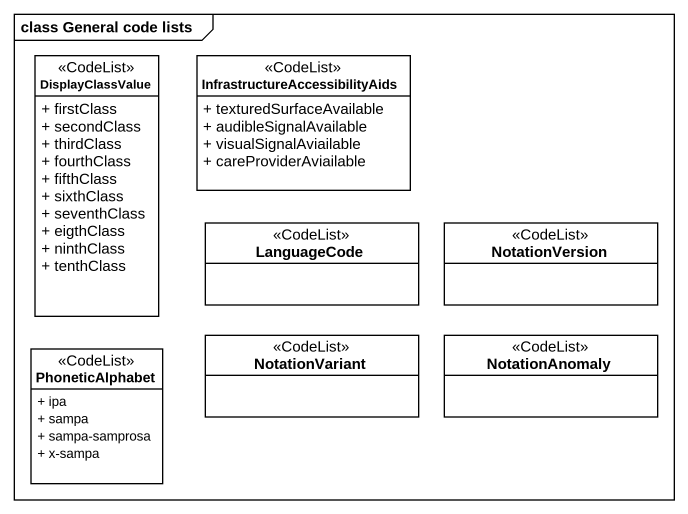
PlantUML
@startuml
mainframe class General code lists
hide circle
hide empty members
skinparam classAttributeIconSize 0
class DisplayClassValue <<CodeList>> {
  + firstClass
  + secondClass
  + thirdClass
  + fourthClass
  + fifthClass
  + sixthClass
  + seventhClass
  + eigthClass
  + ninthClass
  + tenthClass
}
class "InfrastructureAccessibilityAids" as InfrastructureAccessibilityA <<CodeList>> {
  + texturedSurfaceAvailable
  + audibleSignalAvailable
  + visualSignalAviailable
  + careProviderAviailable
}
class LanguageCode <<CodeList>>
class NotationVersion <<CodeList>>
class NotationVariant <<CodeList>>
class NotationAnomaly <<CodeList>>
class PhoneticAlphabet <<CodeList>> {
  + ipa
  + sampa
  + sampa-samprosa
  + x-sampa
}
@enduml
